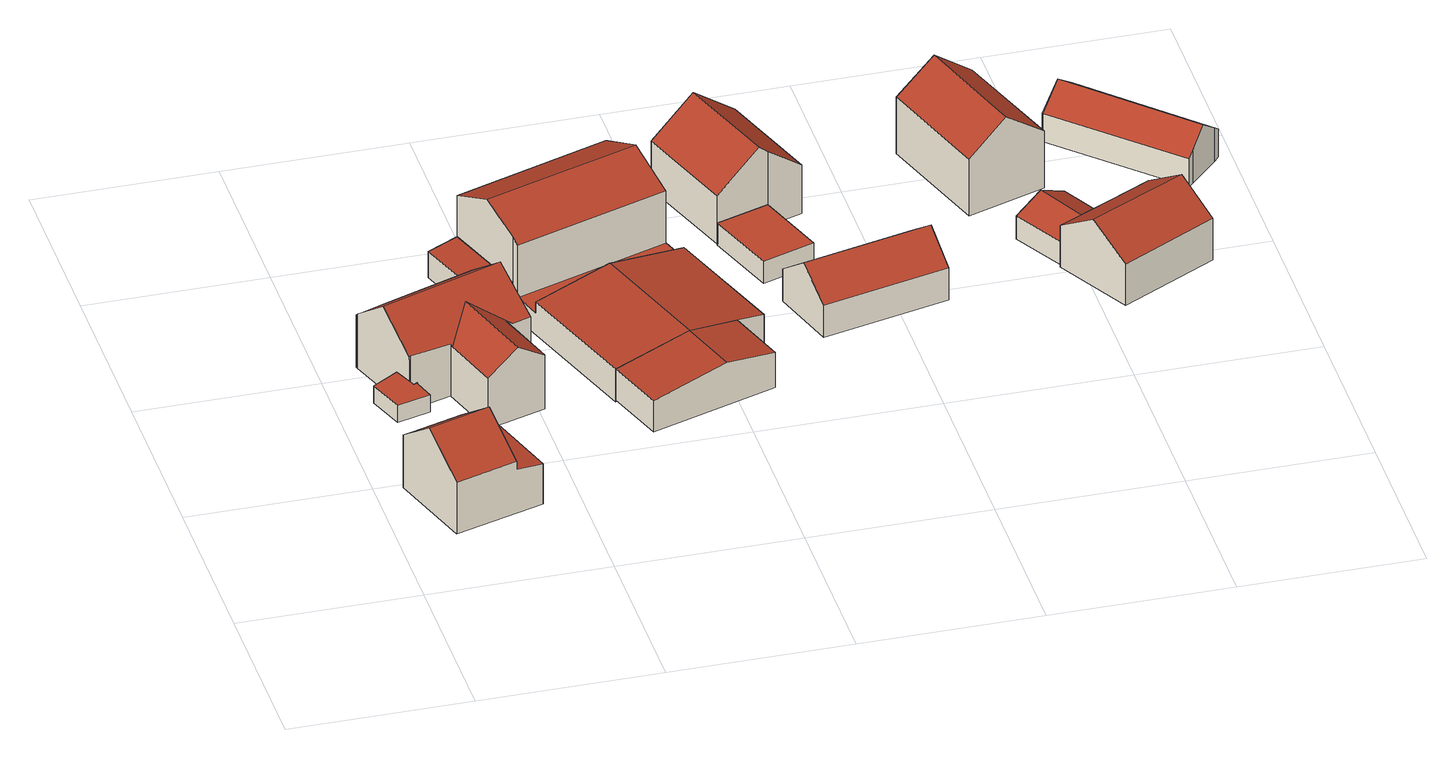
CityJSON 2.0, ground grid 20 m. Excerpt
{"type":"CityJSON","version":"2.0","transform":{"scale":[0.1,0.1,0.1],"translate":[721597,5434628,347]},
"CityObjects":{
"building1":{"type":"Building","attributes":{"Gemeindeschluessel":"09375181","HoeheDach":"363.710","HoeheGrund":"353.630","Methode":"2000","NiedrigsteTraufeDesGebaeudes":"358.496","Geometrietyp2DReferenz":"3000","measuredHeight":10.08,"function":"31001_2000","roofType":"3100","storeysAboveGround":2},"geometry":[{"type":"Solid","lod":"2","boundaries":[[[[0,1,2,3,4]],[[5,6,7,8]],[[7,9,10,8]],[[5,11,12,13,6]],[[0,4,14,15]],[[3,12,11,14,4]],[[8,10,15,14,11,5]],[[2,13,12,3]],[[1,0,15,10,9]],[[1,9,7,6,13,2]]]],"semantics":{"surfaces":[{"type":"WallSurface","Flaeche":"82.095","Z_MAX":"10.080","Z_MAX_ASL":"363.710","Z_MIN":"0.000","Z_MIN_ASL":"353.630"},{"type":"RoofSurface","Dachneigung":"83.301","Dachorientierung":"72.567","Flaeche":"32.627","Z_MAX":"5.240","Z_MAX_ASL":"358.870","Z_MIN":"4.866","Z_MIN_ASL":"358.496"},{"type":"WallSurface","Flaeche":"49.660","Z_MAX":"4.866","Z_MAX_ASL":"358.496","Z_MIN":"0.000","Z_MIN_ASL":"353.630"},{"type":"WallSurface","Flaeche":"29.653","Z_MAX":"10.080","Z_MAX_ASL":"363.710","Z_MIN":"5.240","Z_MIN_ASL":"358.870"},{"type":"WallSurface","Flaeche":"6.812","Z_MAX":"6.328","Z_MAX_ASL":"359.958","Z_MIN":"0.000","Z_MIN_ASL":"353.630"},{"type":"RoofSurface","Dachneigung":"52.910","Dachorientierung":"343.027","Flaeche":"45.128","Z_MAX":"10.080","Z_MAX_ASL":"363.710","Z_MIN":"6.240","Z_MIN_ASL":"359.870"},{"type":"WallSurface","Flaeche":"54.305","Z_MAX":"6.322","Z_MAX_ASL":"359.952","Z_MIN":"0.000","Z_MIN_ASL":"353.630"},{"type":"RoofSurface","Dachneigung":"52.908","Dachorientierung":"163.028","Flaeche":"45.808","Z_MAX":"10.080","Z_MAX_ASL":"363.710","Z_MIN":"6.248","Z_MIN_ASL":"359.878"},{"type":"GroundSurface","Flaeche":"104.946","Z_MAX":"0.000","Z_MAX_ASL":"353.630","Z_MIN":"0.000","Z_MIN_ASL":"353.630"},{"type":"WallSurface","Flaeche":"61.238","Z_MAX":"6.248","Z_MAX_ASL":"359.878","Z_MIN":"0.000","Z_MIN_ASL":"353.630"}],"values":[[0,1,2,3,4,5,6,7,8,9]]}}]},
"building2":{"type":"Building","attributes":{"Gemeindeschluessel":"09375181","HoeheDach":"354.860","HoeheGrund":"352.820","Methode":"2000","NiedrigsteTraufeDesGebaeudes":"354.860","Geometrietyp2DReferenz":"3000","measuredHeight":2.04,"function":"31001_2000","roofType":"1000"},"geometry":[{"type":"Solid","lod":"2","boundaries":[[[[16,17,18,19]],[[20,21,22,23]],[[22,21,24,18,17,25,26]],[[19,18,24,27]],[[28,26,25,29]],[[23,22,26,28]],[[29,25,17,16]],[[27,24,21,20]],[[28,29,16,19,27,20,23]]]],"semantics":{"surfaces":[{"type":"WallSurface","Flaeche":"0.771","Z_MAX":"2.040","Z_MAX_ASL":"354.860","Z_MIN":"0.000","Z_MIN_ASL":"352.820"},{"type":"WallSurface","Flaeche":"7.934","Z_MAX":"2.040","Z_MAX_ASL":"354.860","Z_MIN":"0.000","Z_MIN_ASL":"352.820"},{"type":"RoofSurface","Dachneigung":"90.000","Dachorientierung":"-1.000","Flaeche":"17.961","Z_MAX":"2.040","Z_MAX_ASL":"354.860","Z_MIN":"2.040","Z_MIN_ASL":"354.860"},{"type":"WallSurface","Flaeche":"0.273","Z_MAX":"2.040","Z_MAX_ASL":"354.860","Z_MIN":"0.000","Z_MIN_ASL":"352.820"},{"type":"WallSurface","Flaeche":"6.937","Z_MAX":"2.040","Z_MAX_ASL":"354.860","Z_MIN":"0.000","Z_MIN_ASL":"352.820"},{"type":"WallSurface","Flaeche":"8.954","Z_MAX":"2.040","Z_MAX_ASL":"354.860","Z_MIN":"0.000","Z_MIN_ASL":"352.820"},{"type":"WallSurface","Flaeche":"5.667","Z_MAX":"2.040","Z_MAX_ASL":"354.860","Z_MIN":"0.000","Z_MIN_ASL":"352.820"},{"type":"WallSurface","Flaeche":"4.998","Z_MAX":"2.040","Z_MAX_ASL":"354.860","Z_MIN":"0.000","Z_MIN_ASL":"352.820"},{"type":"GroundSurface","Flaeche":"17.961","Z_MAX":"0.000","Z_MAX_ASL":"352.820","Z_MIN":"0.000","Z_MIN_ASL":"352.820"}],"values":[[0,1,2,3,4,5,6,7,8]]}}]},
"building3":{"type":"Building","attributes":{"Gemeindeschluessel":"09375181","HoeheDach":"360.810","HoeheGrund":"350.720","Methode":"2000","NiedrigsteTraufeDesGebaeudes":"356.870","Geometrietyp2DReferenz":"3000","measuredHeight":10.09,"function":"31001_1000","roofType":"3100"},"address":[{"Country":"Germany","Locality":"Pettendorf","ThoroughfareName":"Keltenstraße 35"}],"geometry":[{"type":"Solid","lod":"2","boundaries":[[[[30,31,32,33,34]],[[33,35,36,34]],[[37,38,39,40,41]],[[42,36,35,43,41,40,44,45,46]],[[47,48,42,46]],[[32,31,49,50]],[[33,32,50,43,35]],[[51,52,45,44,53]],[[49,31,30,48,47,52,51,54,55,38,37]],[[51,53,56,54]],[[47,46,45,52]],[[36,42,48,30,34]],[[54,56,57,55]],[[40,39,57,56,53,44]],[[38,55,57,39]],[[49,37,41,43,50]]]],"semantics":{"surfaces":[{"type":"WallSurface","Flaeche":"50.535","Z_MAX":"8.540","Z_MAX_ASL":"359.260","Z_MIN":"0.000","Z_MIN_ASL":"350.720"},{"type":"RoofSurface","Dachneigung":"57.622","Dachorientierung":"252.588","Flaeche":"36.816","Z_MAX":"8.540","Z_MAX_ASL":"359.260","Z_MIN":"6.179","Z_MIN_ASL":"356.899"},{"type":"WallSurface","Flaeche":"83.676","Z_MAX":"10.090","Z_MAX_ASL":"360.810","Z_MIN":"0.000","Z_MIN_ASL":"350.720"},{"type":"RoofSurface","Dachneigung":"53.242","Dachorientierung":"160.396","Flaeche":"77.958","Z_MAX":"10.090","Z_MAX_ASL":"360.810","Z_MIN":"6.150","Z_MIN_ASL":"356.870"},{"type":"WallSurface","Flaeche":"30.995","Z_MAX":"6.578","Z_MAX_ASL":"357.298","Z_MIN":"0.000","Z_MIN_ASL":"350.720"},{"type":"WallSurface","Flaeche":"46.084","Z_MAX":"6.632","Z_MAX_ASL":"357.352","Z_MIN":"0.000","Z_MIN_ASL":"350.720"},{"type":"RoofSurface","Dachneigung":"57.621","Dachorientierung":"72.586","Flaeche":"31.846","Z_MAX":"8.540","Z_MAX_ASL":"359.260","Z_MIN":"6.195","Z_MIN_ASL":"356.915"},{"type":"WallSurface","Flaeche":"77.431","Z_MAX":"10.090","Z_MAX_ASL":"360.810","Z_MIN":"0.000","Z_MIN_ASL":"350.720"},{"type":"GroundSurface","Flaeche":"191.938","Z_MAX":"0.000","Z_MAX_ASL":"350.720","Z_MIN":"0.000","Z_MIN_ASL":"350.720"},{"type":"WallSurface","Flaeche":"2.525","Z_MAX":"6.678","Z_MAX_ASL":"357.398","Z_MIN":"0.000","Z_MIN_ASL":"350.720"},{"type":"WallSurface","Flaeche":"1.503","Z_MAX":"6.584","Z_MAX_ASL":"357.304","Z_MIN":"0.000","Z_MIN_ASL":"350.720"},{"type":"WallSurface","Flaeche":"43.716","Z_MAX":"6.407","Z_MAX_ASL":"357.127","Z_MIN":"0.000","Z_MIN_ASL":"350.720"},{"type":"WallSurface","Flaeche":"21.437","Z_MAX":"6.390","Z_MAX_ASL":"357.110","Z_MIN":"0.000","Z_MIN_ASL":"350.720"},{"type":"RoofSurface","Dachneigung":"53.246","Dachorientierung":"340.392","Flaeche":"89.233","Z_MAX":"10.090","Z_MAX_ASL":"360.810","Z_MIN":"6.374","Z_MIN_ASL":"357.094"},{"type":"WallSurface","Flaeche":"69.903","Z_MAX":"6.390","Z_MAX_ASL":"357.110","Z_MIN":"0.000","Z_MIN_ASL":"350.720"},{"type":"WallSurface","Flaeche":"18.319","Z_MAX":"6.632","Z_MAX_ASL":"357.352","Z_MIN":"0.000","Z_MIN_ASL":"350.720"}],"values":[[0,1,2,3,4,5,6,7,8,9,10,11,12,13,14,15]]}}]},
"building4":{"type":"Building","attributes":{"Gemeindeschluessel":"09375181","HoeheDach":"353.687","HoeheGrund":"350.020","Methode":"1000","NiedrigsteTraufeDesGebaeudes":"353.182","Geometrietyp2DReferenz":"3000","measuredHeight":3.67,"function":"31001_2000","roofType":"1000"},"geometry":[{"type":"Solid","lod":"2","boundaries":[[[[58,59,60,61]],[[62,59,58,63]],[[62,63,64,65]],[[64,61,60,65]],[[62,65,60,59]],[[63,58,61,64]]]],"semantics":{"surfaces":[{"type":"WallSurface","Flaeche":"36.956","Z_MAX":"3.667","Z_MAX_ASL":"353.687","Z_MIN":"0.000","Z_MIN_ASL":"350.020"},{"type":"WallSurface","Flaeche":"12.190","Z_MAX":"3.667","Z_MAX_ASL":"353.687","Z_MIN":"0.000","Z_MIN_ASL":"350.020"},{"type":"WallSurface","Flaeche":"31.918","Z_MAX":"3.174","Z_MAX_ASL":"353.194","Z_MIN":"0.000","Z_MIN_ASL":"350.020"},{"type":"WallSurface","Flaeche":"11.934","Z_MAX":"3.667","Z_MAX_ASL":"353.687","Z_MIN":"0.000","Z_MIN_ASL":"350.020"},{"type":"GroundSurface","Flaeche":"35.566","Z_MAX":"0.000","Z_MAX_ASL":"350.020","Z_MIN":"0.000","Z_MIN_ASL":"350.020"},{"type":"RoofSurface","Dachneigung":"81.953","Dachorientierung":"251.183","Flaeche":"35.919","Z_MAX":"3.667","Z_MAX_ASL":"353.687","Z_MIN":"3.162","Z_MIN_ASL":"353.182"}],"values":[[0,1,2,3,4,5]]}}]},
"building5":{"type":"Building","attributes":{"Gemeindeschluessel":"09375181","HoeheDach":"355.150","HoeheGrund":"349.950","Methode":"2000","NiedrigsteTraufeDesGebaeudes":"353.717","Geometrietyp2DReferenz":"3000","measuredHeight":5.2,"function":"51009_1610","roofType":"3100"},"geometry":[{"type":"Solid","lod":"2","boundaries":[[[[66,67,68,69]],[[70,71,72,73]],[[67,70,73,68]],[[74,71,70,67,66]],[[69,75,74,66]],[[75,72,71,74]],[[69,68,73,72,75]]]],"semantics":{"surfaces":[{"type":"WallSurface","Flaeche":"26.328","Z_MAX":"3.768","Z_MAX_ASL":"353.718","Z_MIN":"0.000","Z_MIN_ASL":"349.950"},{"type":"RoofSurface","Dachneigung":"80.931","Dachorientierung":"71.472","Flaeche":"41.026","Z_MAX":"5.200","Z_MAX_ASL":"355.150","Z_MIN":"4.276","Z_MIN_ASL":"354.226"},{"type":"RoofSurface","Dachneigung":"80.931","Dachorientierung":"251.468","Flaeche":"63.546","Z_MAX":"5.200","Z_MAX_ASL":"355.150","Z_MIN":"3.767","Z_MIN_ASL":"353.717"},{"type":"WallSurface","Flaeche":"67.673","Z_MAX":"5.200","Z_MAX_ASL":"355.150","Z_MIN":"0.000","Z_MIN_ASL":"349.950"},{"type":"GroundSurface","Flaeche":"103.257","Z_MAX":"0.000","Z_MAX_ASL":"349.950","Z_MIN":"0.000","Z_MIN_ASL":"349.950"},{"type":"WallSurface","Flaeche":"29.935","Z_MAX":"4.276","Z_MAX_ASL":"354.226","Z_MIN":"0.000","Z_MIN_ASL":"349.950"},{"type":"WallSurface","Flaeche":"67.654","Z_MAX":"5.200","Z_MAX_ASL":"355.150","Z_MIN":"0.000","Z_MIN_ASL":"349.950"}],"values":[[0,1,2,3,4,5,6]]}}]},
"building6":{"type":"Building","attributes":{"Gemeindeschluessel":"09375181","HoeheDach":"361.252","HoeheGrund":"349.580","Methode":"1000","NiedrigsteTraufeDesGebaeudes":"358.730","Geometrietyp2DReferenz":"3000","measuredHeight":11.67,"function":"31001_1000","roofType":"3100"},"address":[{"Country":"Germany","Locality":"Pettendorf","ThoroughfareName":"Keltenstraße 33"}],"geometry":[{"type":"Solid","lod":"2","boundaries":[[[[76,77,78,79,80]],[[79,78,81,82,83]],[[84,85,86,87]],[[88,84,87,76,80,89,90]],[[90,83,82,88]],[[87,86,77,76]],[[77,86,85,81,78]],[[79,83,90,89,80]],[[88,82,81,85,84]]]],"semantics":{"surfaces":[{"type":"WallSurface","Flaeche":"105.947","Z_MAX":"11.672","Z_MAX_ASL":"361.252","Z_MIN":"0.000","Z_MIN_ASL":"349.580"},{"type":"RoofSurface","Dachneigung":"65.488","Dachorientierung":"341.480","Flaeche":"109.945","Z_MAX":"11.672","Z_MAX_ASL":"361.252","Z_MIN":"9.153","Z_MIN_ASL":"358.733"},{"type":"WallSurface","Flaeche":"164.930","Z_MAX":"9.154","Z_MAX_ASL":"358.734","Z_MIN":"0.000","Z_MIN_ASL":"349.580"},{"type":"GroundSurface","Flaeche":"199.752","Z_MAX":"0.000","Z_MAX_ASL":"349.580","Z_MIN":"0.000","Z_MIN_ASL":"349.580"},{"type":"WallSurface","Flaeche":"3.064","Z_MAX":"9.304","Z_MAX_ASL":"358.884","Z_MIN":"0.000","Z_MIN_ASL":"349.580"},{"type":"WallSurface","Flaeche":"9.084","Z_MAX":"9.596","Z_MAX_ASL":"359.176","Z_MIN":"0.000","Z_MIN_ASL":"349.580"},{"type":"RoofSurface","Dachneigung":"65.486","Dachorientierung":"161.475","Flaeche":"109.609","Z_MAX":"11.672","Z_MAX_ASL":"361.252","Z_MIN":"9.150","Z_MIN_ASL":"358.730"},{"type":"WallSurface","Flaeche":"166.031","Z_MAX":"9.153","Z_MAX_ASL":"358.733","Z_MIN":"0.000","Z_MIN_ASL":"349.580"},{"type":"WallSurface","Flaeche":"112.025","Z_MAX":"11.672","Z_MAX_ASL":"361.252","Z_MIN":"0.000","Z_MIN_ASL":"349.580"}],"values":[[0,1,2,3,4,5,6,7,8]]}}]},
"building7":{"type":"Building","attributes":{"Gemeindeschluessel":"09375181","HoeheDach":"355.150","HoeheGrund":"349.660","Methode":"2000","NiedrigsteTraufeDesGebaeudes":"352.410","Geometrietyp2DReferenz":"3000","measuredHeight":5.49,"function":"31001_2000","roofType":"3100"},"geometry":[{"type":"Solid","lod":"2","boundaries":[[[[68,73,91,92]],[[93,94,72,73,68]],[[95,96,92,91,97]],[[73,72,98,97,91]],[[93,99,100,101,94]],[[99,102,103,100]],[[95,103,102,96]],[[101,100,103,95,97,98]],[[101,98,72,94]],[[99,93,68,92,96,102]]]],"semantics":{"surfaces":[{"type":"RoofSurface","Dachneigung":"80.965","Dachorientierung":"251.515","Flaeche":"133.936","Z_MAX":"5.490","Z_MAX_ASL":"355.150","Z_MIN":"4.058","Z_MIN_ASL":"353.718"},{"type":"WallSurface","Flaeche":"71.951","Z_MAX":"5.490","Z_MAX_ASL":"355.150","Z_MIN":"0.000","Z_MIN_ASL":"349.660"},{"type":"WallSurface","Flaeche":"36.462","Z_MAX":"5.490","Z_MAX_ASL":"355.150","Z_MIN":"2.750","Z_MIN_ASL":"352.410"},{"type":"RoofSurface","Dachneigung":"80.964","Dachorientierung":"71.515","Flaeche":"133.900","Z_MAX":"5.490","Z_MAX_ASL":"355.150","Z_MIN":"4.057","Z_MIN_ASL":"353.717"},{"type":"GroundSurface","Flaeche":"324.529","Z_MAX":"0.000","Z_MAX_ASL":"349.660","Z_MIN":"0.000","Z_MIN_ASL":"349.660"},{"type":"WallSurface","Flaeche":"49.558","Z_MAX":"2.750","Z_MAX_ASL":"352.410","Z_MIN":"0.000","Z_MIN_ASL":"349.660"},{"type":"RoofSurface","Dachneigung":"90.000","Dachorientierung":"-1.000","Flaeche":"60.004","Z_MAX":"2.750","Z_MAX_ASL":"352.410","Z_MIN":"2.750","Z_MIN_ASL":"352.410"},{"type":"WallSurface","Flaeche":"68.703","Z_MAX":"4.059","Z_MAX_ASL":"353.719","Z_MIN":"0.000","Z_MIN_ASL":"349.660"},{"type":"WallSurface","Flaeche":"14.001","Z_MAX":"4.575","Z_MAX_ASL":"354.235","Z_MIN":"0.000","Z_MIN_ASL":"349.660"},{"type":"WallSurface","Flaeche":"68.765","Z_MAX":"4.058","Z_MAX_ASL":"353.718","Z_MIN":"0.000","Z_MIN_ASL":"349.660"}],"values":[[0,1,2,3,4,5,6,7,8,9]]}}]},
"building8":{"type":"Building","attributes":{"Gemeindeschluessel":"09375181","HoeheDach":"353.072","HoeheGrund":"349.380","Methode":"1000","NiedrigsteTraufeDesGebaeudes":"353.072","Geometrietyp2DReferenz":"3000","measuredHeight":3.69,"function":"31001_2000","roofType":"1000"},"geometry":[{"type":"Solid","lod":"2","boundaries":[[[[104,105,106,107]],[[108,109,110,111]],[[111,110,112,113]],[[107,106,114,115]],[[110,109,114,106,105,112]],[[113,112,105,104]],[[115,114,109,108]],[[113,104,107,115,108,111]]]],"semantics":{"surfaces":[{"type":"WallSurface","Flaeche":"15.545","Z_MAX":"3.692","Z_MAX_ASL":"353.072","Z_MIN":"0.000","Z_MIN_ASL":"349.380"},{"type":"WallSurface","Flaeche":"26.543","Z_MAX":"3.692","Z_MAX_ASL":"353.072","Z_MIN":"0.000","Z_MIN_ASL":"349.380"},{"type":"WallSurface","Flaeche":"14.374","Z_MAX":"3.692","Z_MAX_ASL":"353.072","Z_MIN":"0.000","Z_MIN_ASL":"349.380"},{"type":"WallSurface","Flaeche":"8.405","Z_MAX":"3.692","Z_MAX_ASL":"353.072","Z_MIN":"0.000","Z_MIN_ASL":"349.380"},{"type":"RoofSurface","Dachneigung":"90.000","Dachorientierung":"-1.000","Flaeche":"37.508","Z_MAX":"3.692","Z_MAX_ASL":"353.072","Z_MIN":"3.692","Z_MIN_ASL":"353.072"},{"type":"WallSurface","Flaeche":"35.011","Z_MAX":"3.692","Z_MAX_ASL":"353.072","Z_MIN":"0.000","Z_MIN_ASL":"349.380"},{"type":"WallSurface","Flaeche":"1.226","Z_MAX":"3.692","Z_MAX_ASL":"353.072","Z_MIN":"0.000","Z_MIN_ASL":"349.380"},{"type":"GroundSurface","Flaeche":"37.508","Z_MAX":"0.000","Z_MAX_ASL":"349.380","Z_MIN":"0.000","Z_MIN_ASL":"349.380"}],"values":[[0,1,2,3,4,5,6,7]]}}]},
"building9":{"type":"Building","attributes":{"Gemeindeschluessel":"09375181","HoeheDach":"351.620","HoeheGrund":"348.890","Methode":"2000","NiedrigsteTraufeDesGebaeudes":"351.620","Geometrietyp2DReferenz":"3000","measuredHeight":2.73,"function":"31001_2000","roofType":"1000"},"geometry":[{"type":"Solid","lod":"2","boundaries":[[[[116,117,118,119]],[[118,120,121,119]],[[117,122,120,118]],[[116,123,122,117]],[[119,121,123,116]],[[121,120,122,123]]]],"semantics":{"surfaces":[{"type":"GroundSurface","Flaeche":"51.384","Z_MAX":"0.000","Z_MAX_ASL":"348.890","Z_MIN":"0.000","Z_MIN_ASL":"348.890"},{"type":"WallSurface","Flaeche":"16.472","Z_MAX":"2.730","Z_MAX_ASL":"351.620","Z_MIN":"0.000","Z_MIN_ASL":"348.890"},{"type":"WallSurface","Flaeche":"23.154","Z_MAX":"2.730","Z_MAX_ASL":"351.620","Z_MIN":"0.000","Z_MIN_ASL":"348.890"},{"type":"WallSurface","Flaeche":"16.618","Z_MAX":"2.730","Z_MAX_ASL":"351.620","Z_MIN":"0.000","Z_MIN_ASL":"348.890"},{"type":"WallSurface","Flaeche":"23.140","Z_MAX":"2.730","Z_MAX_ASL":"351.620","Z_MIN":"0.000","Z_MIN_ASL":"348.890"},{"type":"RoofSurface","Dachneigung":"90.000","Dachorientierung":"-1.000","Flaeche":"51.384","Z_MAX":"2.730","Z_MAX_ASL":"351.620","Z_MIN":"2.730","Z_MIN_ASL":"351.620"}],"values":[[0,1,2,3,4,5]]}}]},
"building10":{"type":"Building","attributes":{"Gemeindeschluessel":"09375181","HoeheDach":"358.878","HoeheGrund":"348.970","Methode":"1000","NiedrigsteTraufeDesGebaeudes":"354.888","Geometrietyp2DReferenz":"3000","measuredHeight":9.91,"function":"31001_1000","roofType":"3100"},"address":[{"Country":"Germany","Locality":"Pettendorf","ThoroughfareName":"Keltenstraße 31"}],"geometry":[{"type":"Solid","lod":"2","boundaries":[[[[124,125,126,127]],[[128,127,126,129,130]],[[125,131,132,129,126]],[[133,131,125,124,134]],[[134,124,127,128]],[[128,130,135,133,134]],[[135,132,131,133]],[[130,129,132,135]]]],"semantics":{"surfaces":[{"type":"RoofSurface","Dachneigung":"52.279","Dachorientierung":"251.421","Flaeche":"78.597","Z_MAX":"9.908","Z_MAX_ASL":"358.878","Z_MIN":"5.918","Z_MIN_ASL":"354.888"},{"type":"WallSurface","Flaeche":"81.499","Z_MAX":"9.908","Z_MAX_ASL":"358.878","Z_MIN":"0.000","Z_MIN_ASL":"348.970"},{"type":"RoofSurface","Dachneigung":"52.279","Dachorientierung":"71.425","Flaeche":"78.906","Z_MAX":"9.908","Z_MAX_ASL":"358.878","Z_MIN":"5.937","Z_MIN_ASL":"354.907"},{"type":"WallSurface","Flaeche":"49.903","Z_MAX":"9.908","Z_MAX_ASL":"358.878","Z_MIN":"0.000","Z_MIN_ASL":"348.970"},{"type":"WallSurface","Flaeche":"72.031","Z_MAX":"5.970","Z_MAX_ASL":"354.940","Z_MIN":"0.000","Z_MIN_ASL":"348.970"},{"type":"GroundSurface","Flaeche":"124.583","Z_MAX":"0.000","Z_MAX_ASL":"348.970","Z_MIN":"0.000","Z_MIN_ASL":"348.970"},{"type":"WallSurface","Flaeche":"31.185","Z_MAX":"9.137","Z_MAX_ASL":"358.107","Z_MIN":"0.000","Z_MIN_ASL":"348.970"},{"type":"WallSurface","Flaeche":"72.259","Z_MAX":"5.937","Z_MAX_ASL":"354.907","Z_MIN":"0.000","Z_MIN_ASL":"348.970"}],"values":[[0,1,2,3,4,5,6,7]]}}]},
"building11":{"type":"Building","attributes":{"Gemeindeschluessel":"09375181","HoeheDach":"355.340","HoeheGrund":"348.490","Methode":"2000","NiedrigsteTraufeDesGebaeudes":"352.369","Geometrietyp2DReferenz":"3000","measuredHeight":6.85,"function":"31001_2000","roofType":"3100"},"geometry":[{"type":"Solid","lod":"2","boundaries":[[[[136,137,138,139]],[[140,141,139,138,142]],[[143,140,142,144]],[[136,145,143,144,137]],[[143,145,141,140]],[[138,137,144,142]],[[141,145,136,139]]]],"semantics":{"surfaces":[{"type":"WallSurface","Flaeche":"56.124","Z_MAX":"3.912","Z_MAX_ASL":"352.402","Z_MIN":"0.000","Z_MIN_ASL":"348.490"},{"type":"WallSurface","Flaeche":"42.057","Z_MAX":"6.850","Z_MAX_ASL":"355.340","Z_MIN":"0.000","Z_MIN_ASL":"348.490"},{"type":"RoofSurface","Dachneigung":"52.949","Dachorientierung":"346.907","Flaeche":"72.867","Z_MAX":"6.850","Z_MAX_ASL":"355.340","Z_MIN":"3.898","Z_MIN_ASL":"352.388"},{"type":"WallSurface","Flaeche":"42.133","Z_MAX":"6.850","Z_MAX_ASL":"355.340","Z_MIN":"0.000","Z_MIN_ASL":"348.490"},{"type":"WallSurface","Flaeche":"58.578","Z_MAX":"3.898","Z_MAX_ASL":"352.388","Z_MIN":"0.000","Z_MIN_ASL":"348.490"},{"type":"RoofSurface","Dachneigung":"52.953","Dachorientierung":"166.909","Flaeche":"71.412","Z_MAX":"6.850","Z_MAX_ASL":"355.340","Z_MIN":"3.879","Z_MIN_ASL":"352.369"},{"type":"GroundSurface","Flaeche":"115.149","Z_MAX":"0.000","Z_MAX_ASL":"348.490","Z_MIN":"0.000","Z_MIN_ASL":"348.490"}],"values":[[0,1,2,3,4,5,6]]}}]},
"building12":{"type":"Building","attributes":{"Gemeindeschluessel":"09375181","HoeheDach":"358.075","HoeheGrund":"347.660","Methode":"1000","NiedrigsteTraufeDesGebaeudes":"354.641","Geometrietyp2DReferenz":"3000","measuredHeight":10.41,"function":"31001_1000","roofType":"3100"},"address":[{"Country":"Germany","Locality":"Pettendorf","ThoroughfareName":"Keltenstraße 29"}],"geometry":[{"type":"Solid","lod":"2","boundaries":[[[[146,147,148,149,150]],[[151,152,146,150]],[[152,153,147,146]],[[151,154,155,153,152]],[[149,148,155,154]],[[148,147,153,155]],[[150,149,154,151]]]],"semantics":{"surfaces":[{"type":"WallSurface","Flaeche":"79.493","Z_MAX":"10.415","Z_MAX_ASL":"358.075","Z_MIN":"0.000","Z_MIN_ASL":"347.660"},{"type":"GroundSurface","Flaeche":"123.608","Z_MAX":"0.000","Z_MAX_ASL":"347.660","Z_MIN":"0.000","Z_MIN_ASL":"347.660"},{"type":"WallSurface","Flaeche":"94.286","Z_MAX":"6.993","Z_MAX_ASL":"354.653","Z_MIN":"0.000","Z_MIN_ASL":"347.660"},{"type":"WallSurface","Flaeche":"79.595","Z_MAX":"10.415","Z_MAX_ASL":"358.075","Z_MIN":"0.000","Z_MIN_ASL":"347.660"},{"type":"RoofSurface","Dachneigung":"53.131","Dachorientierung":"252.078","Flaeche":"77.309","Z_MAX":"10.415","Z_MAX_ASL":"358.075","Z_MIN":"6.988","Z_MIN_ASL":"354.648"},{"type":"RoofSurface","Dachneigung":"53.139","Dachorientierung":"72.076","Flaeche":"77.189","Z_MAX":"10.415","Z_MAX_ASL":"358.075","Z_MIN":"6.981","Z_MIN_ASL":"354.641"},{"type":"WallSurface","Flaeche":"94.678","Z_MAX":"6.988","Z_MAX_ASL":"354.648","Z_MIN":"0.000","Z_MIN_ASL":"347.660"}],"values":[[0,1,2,3,4,5,6]]}}]},
"building13":{"type":"Building","attributes":{"Gemeindeschluessel":"09375181","HoeheDach":"351.920","HoeheGrund":"347.510","Methode":"2000","NiedrigsteTraufeDesGebaeudes":"350.277","Geometrietyp2DReferenz":"3000","measuredHeight":4.41,"function":"31001_2000","roofType":"3100"},"geometry":[{"type":"Solid","lod":"2","boundaries":[[[[156,157,158,159]],[[156,160,161,162,157]],[[158,163,164,165,159]],[[165,164,161,160]],[[164,163,162,161]],[[159,165,160,156]],[[157,162,163,158]]]],"semantics":{"surfaces":[{"type":"GroundSurface","Flaeche":"43.216","Z_MAX":"0.000","Z_MAX_ASL":"347.510","Z_MIN":"0.000","Z_MIN_ASL":"347.510"},{"type":"WallSurface","Flaeche":"23.754","Z_MAX":"4.410","Z_MAX_ASL":"351.920","Z_MIN":"0.000","Z_MIN_ASL":"347.510"},{"type":"WallSurface","Flaeche":"23.584","Z_MAX":"4.410","Z_MAX_ASL":"351.920","Z_MIN":"0.000","Z_MIN_ASL":"347.510"},{"type":"RoofSurface","Dachneigung":"63.639","Dachorientierung":"242.260","Flaeche":"24.020","Z_MAX":"4.410","Z_MAX_ASL":"351.920","Z_MIN":"2.767","Z_MIN_ASL":"350.277"},{"type":"RoofSurface","Dachneigung":"63.649","Dachorientierung":"62.255","Flaeche":"24.208","Z_MAX":"4.410","Z_MAX_ASL":"351.920","Z_MIN":"2.775","Z_MIN_ASL":"350.285"},{"type":"WallSurface","Flaeche":"18.210","Z_MAX":"2.798","Z_MAX_ASL":"350.308","Z_MIN":"0.000","Z_MIN_ASL":"347.510"},{"type":"WallSurface","Flaeche":"18.264","Z_MAX":"2.775","Z_MAX_ASL":"350.285","Z_MIN":"0.000","Z_MIN_ASL":"347.510"}],"values":[[0,1,2,3,4,5,6]]}}]},
"building14":{"type":"Building","attributes":{"Gemeindeschluessel":"09375181","HoeheDach":"355.450","HoeheGrund":"347.160","Methode":"2000","NiedrigsteTraufeDesGebaeudes":"352.239","Geometrietyp2DReferenz":"3000","measuredHeight":8.29,"function":"31001_2000","roofType":"3100"},"geometry":[{"type":"Solid","lod":"2","boundaries":[[[[166,167,168,169]],[[170,171,172,173,174]],[[175,174,173,176]],[[169,168,170,174,175]],[[177,166,169,175,176]],[[176,173,172,177]],[[168,167,171,170]],[[177,172,171,167,166]]]],"semantics":{"surfaces":[{"type":"WallSurface","Flaeche":"61.975","Z_MAX":"5.158","Z_MAX_ASL":"352.318","Z_MIN":"0.000","Z_MIN_ASL":"347.160"},{"type":"RoofSurface","Dachneigung":"56.538","Dachorientierung":"332.504","Flaeche":"70.037","Z_MAX":"8.290","Z_MAX_ASL":"355.450","Z_MIN":"5.103","Z_MIN_ASL":"352.263"},{"type":"WallSurface","Flaeche":"33.456","Z_MAX":"5.106","Z_MAX_ASL":"352.266","Z_MIN":"0.000","Z_MIN_ASL":"347.160"},{"type":"WallSurface","Flaeche":"64.774","Z_MAX":"8.290","Z_MAX_ASL":"355.450","Z_MIN":"0.000","Z_MIN_ASL":"347.160"},{"type":"GroundSurface","Flaeche":"116.552","Z_MAX":"0.000","Z_MAX_ASL":"347.160","Z_MIN":"0.000","Z_MIN_ASL":"347.160"},{"type":"WallSurface","Flaeche":"28.450","Z_MAX":"5.106","Z_MAX_ASL":"352.266","Z_MIN":"0.000","Z_MIN_ASL":"347.160"},{"type":"RoofSurface","Dachneigung":"56.536","Dachorientierung":"152.500","Flaeche":"69.672","Z_MAX":"8.290","Z_MAX_ASL":"355.450","Z_MIN":"5.079","Z_MIN_ASL":"352.239"},{"type":"WallSurface","Flaeche":"64.150","Z_MAX":"8.290","Z_MAX_ASL":"355.450","Z_MIN":"0.000","Z_MIN_ASL":"347.160"}],"values":[[0,1,2,3,4,5,6,7]]}}]},
"building15":{"type":"Building","attributes":{"Gemeindeschluessel":"09375181","HoeheDach":"352.789","HoeheGrund":"347.030","Methode":"1000","NiedrigsteTraufeDesGebaeudes":"350.430","Geometrietyp2DReferenz":"3000","measuredHeight":5.76,"function":"31001_2000","roofType":"3100"},"geometry":[{"type":"Solid","lod":"2","boundaries":[[[[178,179,180,181,182]],[[178,182,183,184,185,186]],[[185,187,188,186]],[[186,188,179,178]],[[189,190,191,181,180]],[[183,191,190,184]],[[184,190,189,187,185]],[[182,181,191,183]],[[188,187,189,180,179]]]],"semantics":{"surfaces":[{"type":"WallSurface","Flaeche":"28.740","Z_MAX":"5.759","Z_MAX_ASL":"352.789","Z_MIN":"0.000","Z_MIN_ASL":"347.030"},{"type":"GroundSurface","Flaeche":"107.012","Z_MAX":"0.000","Z_MAX_ASL":"347.030","Z_MIN":"0.000","Z_MIN_ASL":"347.030"},{"type":"WallSurface","Flaeche":"2.830","Z_MAX":"3.989","Z_MAX_ASL":"351.019","Z_MIN":"0.000","Z_MIN_ASL":"347.030"},{"type":"WallSurface","Flaeche":"58.352","Z_MAX":"3.420","Z_MAX_ASL":"350.450","Z_MIN":"0.000","Z_MIN_ASL":"347.030"},{"type":"RoofSurface","Dachneigung":"53.330","Dachorientierung":"44.393","Flaeche":"66.639","Z_MAX":"5.759","Z_MAX_ASL":"352.789","Z_MIN":"3.400","Z_MIN_ASL":"350.430"},{"type":"WallSurface","Flaeche":"3.560","Z_MAX":"4.106","Z_MAX_ASL":"351.136","Z_MIN":"0.000","Z_MIN_ASL":"347.030"},{"type":"WallSurface","Flaeche":"22.542","Z_MAX":"5.759","Z_MAX_ASL":"352.789","Z_MIN":"0.000","Z_MIN_ASL":"347.030"},{"type":"WallSurface","Flaeche":"58.157","Z_MAX":"3.441","Z_MAX_ASL":"350.471","Z_MIN":"0.000","Z_MIN_ASL":"347.030"},{"type":"RoofSurface","Dachneigung":"53.333","Dachorientierung":"224.394","Flaeche":"66.775","Z_MAX":"5.759","Z_MAX_ASL":"352.789","Z_MIN":"3.420","Z_MIN_ASL":"350.450"}],"values":[[0,1,2,3,4,5,6,7,8]]}}]}
},
"vertices":[
[5,100,66],[35,4,66],[35,4,129],[20,52,167],[5,100,130],[73,122,119],[104,25,119],[134,34,115],[104,131,115],[134,34,66],[104,131,66],[73,122,129],[88,73,167],[104,25,129],[15,103,130],[15,103,66],
[59,260,58],[59,260,79],[63,262,79],[63,262,58],[70,237,58],[70,237,79],[33,227,79],[33,227,58],[63,260,79],[48,286,79],[19,268,79],[63,260,58],[19,268,58],[48,286,58],
[127,222,37],[192,243,37],[192,243,103],[162,234,123],[127,222,99],[132,329,123],[107,287,99],[198,319,37],[162,414,37],[162,414,101],[179,368,138],[198,319,99],[106,290,101],[177,312,99],[43,320,138],[58,275,103],[60,276,103],[60,276,37],[106,290,37],[170,310,37],[170,310,104],[28,363,37],[58,275,37],[28,363,104],[27,366,37],[59,378,37],[27,366,101],[59,378,101],
[209,431,67],[209,431,30],[176,526,30],[176,526,67],[175,420,30],[175,420,62],[143,515,62],[143,515,30],
[291,185,29],[291,185,67],[269,251,67],[269,251,29],[376,213,81],[431,231,72],[409,298,72],[354,279,81],[431,231,29],[409,298,29],
[209,431,26],[209,431,122],[194,474,143],[176,526,117],[176,526,26],[365,531,143],[349,581,119],[348,584,117],[383,479,26],[383,479,117],[212,422,117],[212,422,26],[349,581,26],[280,561,26],[348,584,26],
[308,419,81],[222,390,67],[269,251,27],[409,298,27],[393,447,54],[222,390,54],[393,447,67],[440,308,67],[212,422,27],[383,479,27],[440,308,27],[212,422,54],[383,479,54],
[358,628,24],[358,628,61],[371,588,61],[371,588,24],[348,584,24],[348,584,61],[280,561,61],[280,561,24],[268,598,61],[268,598,24],[349,581,61],[349,581,24],
[446,512,19],[504,531,19],[531,451,19],[473,432,19],[531,451,46],[473,432,46],[504,531,46],[446,512,46],
[446,512,79],[494,528,119],[456,643,119],[407,626,79],[407,626,20],[504,660,79],[504,660,20],[504,531,111],[543,544,79],[504,531,20],[446,512,20],[543,544,20],
[648,360,15],[648,360,54],[508,327,54],[508,327,15],[485,402,54],[485,402,15],[497,365,83],[631,436,54],[640,398,83],[631,436,15],
[798,543,7],[798,543,77],[754,528,111],[711,514,76],[711,514,7],[669,643,7],[756,671,7],[756,671,76],[669,643,76],[713,657,111],
[747,464,5],[806,495,5],[837,437,5],[778,407,5],[747,464,33],[777,480,49],[806,495,33],[837,437,33],[807,422,49],[778,407,33],
[931,379,2],[931,379,53],[824,322,52],[824,322,2],[801,364,84],[909,420,84],[886,463,53],[837,437,53],[778,407,53],[778,407,2],[837,437,2],[886,463,2],
[821,636,0],[821,636,34],[843,658,58],[864,681,35],[864,681,0],[986,562,0],[980,555,0],[948,522,0],[943,517,0],[948,522,40],[943,517,34],[964,539,58],[980,555,41],[986,562,34]
]}
